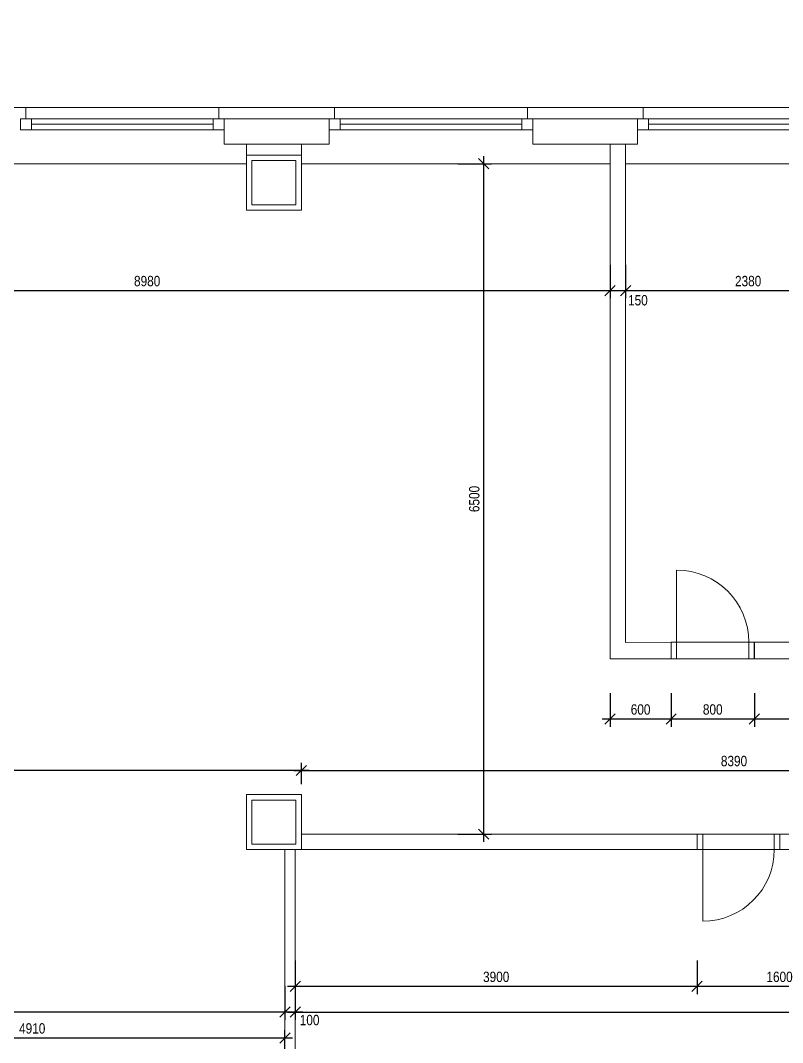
# Model space of a CAD drawing. Header units: millimetres. Extents: x -685 to 53218, y -11849 to 27902.
# Drawn here: x 23423 to 30816, y 15897 to 25809 of the extents above; entities that cross this region are included whole.
import ezdxf

# ---------------------------------------------------------------- set-up
doc = ezdxf.new("R2010")
doc.units = ezdxf.units.MM
for name, color, linetype, lineweight in [('__okna dvere', 7, 'Continuous', 9), ('_kóty', 7, 'Continuous', 5), ('Konštrukcie', 7, 'Continuous', 15)]:
    doc.layers.add(name, color=color, linetype=linetype, lineweight=lineweight)
doc.styles.add('PDF Arial', font='ARIALN.TTF')
doc.dimstyles.new('1.50 int', dxfattribs={"dimscale": 50, "dimtxt": 2, "dimasz": 2, "dimexe": 1.5, "dimexo": 2, "dimgap": 0.5, "dimtad": 1, "dimrnd": 5, "dimzin": 9, "dimtxsty": 'PDF Arial', "dimblk": 'OBLIQUE', "dimcen": 10, "dimdle": 1.5, "dimadec": 0, "dimazin": 0, "dimtfac": 1, "dimtmove": 1, "dimatfit": 3, "dimldrblk": 'OBLIQUE', "dimfxl": 5, "dimfxlon": 1, "dimarcsym": 0})

# ---------------------------------------------------------------- blocks, each defined once
blk = doc.blocks.new('*U6')
for points in [[(0, 0), (100, 0), (100, 100), (0, 100)], [(0, 0), (1850, 0), (1850, 100), (0, 100)], [(1750, 0), (1850, 0), (1850, 100), (1750, 100)]]:
    blk.add_lwpolyline(points, close=True)
blk.add_lwpolyline([(1750, 50), (100, 50)])
blk = doc.blocks.new('*U134')
at = {"ltscale": 0.25}
blk.add_lwpolyline([(50, 0), (50, 654.8)], dxfattribs=at)
for points in [[(50, 0), (0, 0), (0, -150), (50, -150)], [(704.8, -150), (754.8, -150), (754.8, 0), (704.8, 0)]]:
    blk.add_lwpolyline(points, close=True)
blk.add_lwpolyline([(50, 0), (704.8, 0), (704.8, -150), (50, -150)], close=True, dxfattribs=at)
blk.add_arc((50, 0), 654.8, 0, 90, dxfattribs=at)
blk = doc.blocks.new('_Oblique')
at = {"color": 0, "linetype": 'ByBlock', "lineweight": -2}
blk.add_line((-0.5, -0.5), (0.5, 0.5), dxfattribs=at)
blk = doc.blocks.new('*D25')
at = {"layer": '_kóty', "color": 0, "lineweight": -2, "transparency": 16777216}
for p, q in [((20162.2, 23439.7), (20162.2, 23114.7)), ((29142.4, 23439.7), (29142.4, 23114.7)), ((20087.2, 23189.7), (29217.4, 23189.7))]:
    blk.add_line(p, q, dxfattribs=at)
at = {"layer": 'Defpoints', "color": 0, "transparency": 16777216}
for p in [(29142.4, 25618.4), (20162.2, 25168.6), (29142.4, 23189.7)]:
    blk.add_point(p, dxfattribs=at)
at = {"layer": '_kóty', "color": 0, "lineweight": -2, "transparency": 16777216, "xscale": 100, "yscale": 100, "zscale": 100, "rotation": 180}
blk.add_blockref('_Oblique', (20162.2, 23189.7), dxfattribs=at)
at = {"layer": '_kóty', "color": 0, "lineweight": -2, "transparency": 16777216, "xscale": 100, "yscale": 100, "zscale": 100}
blk.add_blockref('_Oblique', (29142.4, 23189.7), dxfattribs=at)
at = {"layer": '_kóty', "color": 0, "transparency": 16777216, "insert": (24652.3, 23280.7), "char_height": 100, "attachment_point": 5, "style": 'PDF Arial', "bg_fill": 3, "box_fill_scale": 1.1, "bg_fill_color": 256, "bg_fill_true_color": 13158600, "bg_fill_transparency": 0}
blk.add_mtext('8980', dxfattribs=at)
blk = doc.blocks.new('*D37')
at = {"layer": '_kóty', "color": 0, "lineweight": -2, "transparency": 16777216}
for p, q in [((27916.9, 17843.1), (27916.9, 24493.5)), ((27666.9, 24418.5), (27991.9, 24418.5)), ((27666.9, 17918.1), (27991.9, 17918.1))]:
    blk.add_line(p, q, dxfattribs=at)
at = {"layer": 'Defpoints', "color": 0, "transparency": 16777216}
for p in [(26149, 24418.5), (27916.9, 24418.5), (26149, 17918.1)]:
    blk.add_point(p, dxfattribs=at)
at = {"layer": '_kóty', "color": 0, "lineweight": -2, "transparency": 16777216, "xscale": 100, "yscale": 100, "zscale": 100}
for p, rotation in [((27916.9, 24418.5), 90), ((27916.9, 17918.1), 270)]:
    blk.add_blockref('_Oblique', p, dxfattribs=dict(at, rotation=rotation))
at = {"layer": '_kóty', "color": 0, "transparency": 16777216, "insert": (27825.9, 21168.3), "char_height": 100, "attachment_point": 5, "rotation": 90, "style": 'PDF Arial', "bg_fill": 3, "box_fill_scale": 1.1, "bg_fill_color": 256, "bg_fill_true_color": 13158600, "bg_fill_transparency": 0}
blk.add_mtext('6500', dxfattribs=at)
blk = doc.blocks.new('*D43')
at = {"layer": '_kóty', "color": 0, "lineweight": -2, "transparency": 16777216}
for p, q in [((26074, 18535.4), (34616.2, 18535.4)), ((26149, 18402.7), (26149, 18610.4)), ((34541.2, 18285.4), (34541.2, 18610.4))]:
    blk.add_line(p, q, dxfattribs=at)
at = {"layer": 'Defpoints', "color": 0, "transparency": 16777216}
for p in [(34541.2, 18535.4), (26149, 18302.7), (34541.2, 17918.1)]:
    blk.add_point(p, dxfattribs=at)
at = {"layer": '_kóty', "color": 0, "lineweight": -2, "transparency": 16777216, "xscale": 100, "yscale": 100, "zscale": 100, "rotation": 180}
blk.add_blockref('_Oblique', (26149, 18535.4), dxfattribs=at)
at = {"layer": '_kóty', "color": 0, "lineweight": -2, "transparency": 16777216, "xscale": 100, "yscale": 100, "zscale": 100}
blk.add_blockref('_Oblique', (34541.2, 18535.4), dxfattribs=at)
at = {"layer": '_kóty', "color": 0, "transparency": 16777216, "insert": (30345.1, 18626.5), "char_height": 100, "attachment_point": 5, "style": 'PDF Arial', "bg_fill": 3, "box_fill_scale": 1.1, "bg_fill_color": 256, "bg_fill_true_color": 13158600, "bg_fill_transparency": 0}
blk.add_mtext('8390', dxfattribs=at)
blk = doc.blocks.new('*D46')
at = {"layer": '_kóty', "color": 0, "lineweight": -2, "transparency": 16777216}
for p, q in [((26088.6, 16442.8), (26088.6, 16117.8)), ((38015.7, 16442.8), (38015.7, 16117.8)), ((26013.6, 16192.8), (38090.7, 16192.8))]:
    blk.add_line(p, q, dxfattribs=at)
at = {"layer": 'Defpoints', "color": 0, "transparency": 16777216}
for p in [(26088.6, 17768.1), (38015.7, 17768.1), (38015.7, 16192.8)]:
    blk.add_point(p, dxfattribs=at)
at = {"layer": '_kóty', "color": 0, "lineweight": -2, "transparency": 16777216, "xscale": 100, "yscale": 100, "zscale": 100, "rotation": 180}
blk.add_blockref('_Oblique', (26088.6, 16192.8), dxfattribs=at)
at = {"layer": '_kóty', "color": 0, "lineweight": -2, "transparency": 16777216, "xscale": 100, "yscale": 100, "zscale": 100}
blk.add_blockref('_Oblique', (38015.7, 16192.8), dxfattribs=at)
at = {"layer": '_kóty', "color": 0, "transparency": 16777216, "insert": (32052.2, 16283.9), "char_height": 100, "attachment_point": 5, "style": 'PDF Arial', "bg_fill": 3, "box_fill_scale": 1.1, "bg_fill_color": 256, "bg_fill_true_color": 13158600, "bg_fill_transparency": 0}
blk.add_mtext('11925', dxfattribs=at)
blk = doc.blocks.new('*D51')
at = {"layer": '_kóty', "color": 0, "lineweight": -2, "transparency": 16777216}
for p, q in [((25988.6, 16442.8), (25988.6, 16117.8)), ((26088.6, 16442.8), (26088.6, 16117.8)), ((26163.6, 16192.8), (25913.6, 16192.8))]:
    blk.add_line(p, q, dxfattribs=at)
at = {"layer": 'Defpoints', "color": 0, "transparency": 16777216}
for p in [(25988.6, 17768.1), (26088.6, 17768.1), (25988.6, 16192.8)]:
    blk.add_point(p, dxfattribs=at)
at = {"layer": '_kóty', "color": 0, "lineweight": -2, "transparency": 16777216, "xscale": 100, "yscale": 100, "zscale": 100, "rotation": 180}
blk.add_blockref('_Oblique', (25988.6, 16192.8), dxfattribs=at)
at = {"layer": '_kóty', "color": 0, "transparency": 16777216, "insert": (26228.2, 16114.9), "char_height": 100, "attachment_point": 5, "style": 'PDF Arial', "bg_fill": 3, "box_fill_scale": 1.1, "bg_fill_color": 256, "bg_fill_true_color": 13158600, "bg_fill_transparency": 0}
blk.add_mtext('100', dxfattribs=at)
at = {"layer": '_kóty', "color": 0, "lineweight": -2, "transparency": 16777216, "xscale": 100, "yscale": 100, "zscale": 100}
blk.add_blockref('_Oblique', (26088.6, 16192.8), dxfattribs=at)
blk = doc.blocks.new('*D52')
at = {"layer": '_kóty', "color": 0, "lineweight": -2, "transparency": 16777216}
for p, q in [((8188.6, 16442.8), (8188.6, 16117.8)), ((25988.6, 16442.8), (25988.6, 16117.8)), ((26063.6, 16192.8), (8113.6, 16192.8))]:
    blk.add_line(p, q, dxfattribs=at)
at = {"layer": 'Defpoints', "color": 0, "transparency": 16777216}
for p in [(8188.6, 17768.1), (25988.6, 17768.1), (8188.6, 16192.8)]:
    blk.add_point(p, dxfattribs=at)
at = {"layer": '_kóty', "color": 0, "lineweight": -2, "transparency": 16777216, "xscale": 100, "yscale": 100, "zscale": 100, "rotation": 180}
blk.add_blockref('_Oblique', (8188.6, 16192.8), dxfattribs=at)
at = {"layer": '_kóty', "color": 0, "lineweight": -2, "transparency": 16777216, "xscale": 100, "yscale": 100, "zscale": 100}
blk.add_blockref('_Oblique', (25988.6, 16192.8), dxfattribs=at)
at = {"layer": '_kóty', "color": 0, "transparency": 16777216, "insert": (17088.6, 16283.9), "char_height": 100, "attachment_point": 5, "style": 'PDF Arial', "bg_fill": 3, "box_fill_scale": 1.1, "bg_fill_color": 256, "bg_fill_true_color": 13158600, "bg_fill_transparency": 0}
blk.add_mtext('17800', dxfattribs=at)
blk = doc.blocks.new('*D56')
at = {"layer": '_kóty', "color": 0, "lineweight": -2, "transparency": 16777216}
for p, q in [((26088.6, 16692.8), (26088.6, 16367.8)), ((29987.6, 16692.8), (29987.6, 16367.8)), ((26013.6, 16442.8), (30062.6, 16442.8))]:
    blk.add_line(p, q, dxfattribs=at)
at = {"layer": 'Defpoints', "color": 0, "transparency": 16777216}
for p in [(26088.6, 18018.1), (29987.6, 17768.1), (29987.6, 16442.8)]:
    blk.add_point(p, dxfattribs=at)
at = {"layer": '_kóty', "color": 0, "lineweight": -2, "transparency": 16777216, "xscale": 100, "yscale": 100, "zscale": 100, "rotation": 180}
blk.add_blockref('_Oblique', (26088.6, 16442.8), dxfattribs=at)
at = {"layer": '_kóty', "color": 0, "lineweight": -2, "transparency": 16777216, "xscale": 100, "yscale": 100, "zscale": 100}
blk.add_blockref('_Oblique', (29987.6, 16442.8), dxfattribs=at)
at = {"layer": '_kóty', "color": 0, "transparency": 16777216, "insert": (28038.1, 16533.9), "char_height": 100, "attachment_point": 5, "style": 'PDF Arial', "bg_fill": 3, "box_fill_scale": 1.1, "bg_fill_color": 256, "bg_fill_true_color": 13158600, "bg_fill_transparency": 0}
blk.add_mtext('3900', dxfattribs=at)
blk = doc.blocks.new('*D57')
at = {"layer": '_kóty', "color": 0, "lineweight": -2, "transparency": 16777216}
for p, q in [((29987.6, 16692.8), (29987.6, 16367.8)), ((31586.3, 16692.8), (31586.3, 16367.8)), ((29912.6, 16442.8), (31661.3, 16442.8))]:
    blk.add_line(p, q, dxfattribs=at)
at = {"layer": 'Defpoints', "color": 0, "transparency": 16777216}
for p in [(29987.6, 17768.1), (31586.3, 17768.1), (31586.3, 16442.8)]:
    blk.add_point(p, dxfattribs=at)
at = {"layer": '_kóty', "color": 0, "lineweight": -2, "transparency": 16777216, "xscale": 100, "yscale": 100, "zscale": 100, "rotation": 180}
blk.add_blockref('_Oblique', (29987.6, 16442.8), dxfattribs=at)
at = {"layer": '_kóty', "color": 0, "lineweight": -2, "transparency": 16777216, "xscale": 100, "yscale": 100, "zscale": 100}
blk.add_blockref('_Oblique', (31586.3, 16442.8), dxfattribs=at)
at = {"layer": '_kóty', "color": 0, "transparency": 16777216, "insert": (30786.9, 16533.9), "char_height": 100, "attachment_point": 5, "style": 'PDF Arial', "bg_fill": 3, "box_fill_scale": 1.1, "bg_fill_color": 256, "bg_fill_true_color": 13158600, "bg_fill_transparency": 0}
blk.add_mtext('1600', dxfattribs=at)
blk = doc.blocks.new('*D59')
at = {"layer": '_kóty', "color": 0, "lineweight": -2, "transparency": 16777216}
for p, q in [((26224, 18535.4), (20087.2, 18535.4)), ((20162.2, 18285.4), (20162.2, 18610.4)), ((26149, 18402.7), (26149, 18610.4))]:
    blk.add_line(p, q, dxfattribs=at)
at = {"layer": 'Defpoints', "color": 0, "transparency": 16777216}
for p in [(20162.2, 18535.4), (26149, 18302.7), (20162.2, 17768.1)]:
    blk.add_point(p, dxfattribs=at)
at = {"layer": '_kóty', "color": 0, "lineweight": -2, "transparency": 16777216, "xscale": 100, "yscale": 100, "zscale": 100, "rotation": 180}
blk.add_blockref('_Oblique', (20162.2, 18535.4), dxfattribs=at)
at = {"layer": '_kóty', "color": 0, "lineweight": -2, "transparency": 16777216, "xscale": 100, "yscale": 100, "zscale": 100}
blk.add_blockref('_Oblique', (26149, 18535.4), dxfattribs=at)
at = {"layer": '_kóty', "color": 0, "transparency": 16777216, "insert": (23155.6, 18626.5), "char_height": 100, "attachment_point": 5, "style": 'PDF Arial', "bg_fill": 3, "box_fill_scale": 1.1, "bg_fill_color": 256, "bg_fill_true_color": 13158600, "bg_fill_transparency": 0}
blk.add_mtext('5985', dxfattribs=at)
blk = doc.blocks.new('*D76')
at = {"layer": '_kóty', "color": 0, "lineweight": -2, "transparency": 16777216}
for p, q in [((21085.5, 15708.1), (21085.5, 16017.8)), ((25988.6, 15708.1), (25988.6, 16017.8)), ((21010.5, 15942.8), (26063.6, 15942.8))]:
    blk.add_line(p, q, dxfattribs=at)
at = {"layer": 'Defpoints', "color": 0, "transparency": 16777216}
for p in [(25988.6, 15942.8), (21085.5, 15608.1), (25988.6, 15608.1)]:
    blk.add_point(p, dxfattribs=at)
at = {"layer": '_kóty', "color": 0, "lineweight": -2, "transparency": 16777216, "xscale": 100, "yscale": 100, "zscale": 100, "rotation": 180}
blk.add_blockref('_Oblique', (21085.5, 15942.8), dxfattribs=at)
at = {"layer": '_kóty', "color": 0, "lineweight": -2, "transparency": 16777216, "xscale": 100, "yscale": 100, "zscale": 100}
blk.add_blockref('_Oblique', (25988.6, 15942.8), dxfattribs=at)
at = {"layer": '_kóty', "color": 0, "transparency": 16777216, "insert": (23537.1, 16033.9), "char_height": 100, "attachment_point": 5, "style": 'PDF Arial', "bg_fill": 3, "box_fill_scale": 1.1, "bg_fill_color": 256, "bg_fill_true_color": 13158600, "bg_fill_transparency": 0}
blk.add_mtext('4910', dxfattribs=at)
blk = doc.blocks.new('*D110')
at = {"layer": '_kóty', "color": 0, "lineweight": -2, "transparency": 16777216}
for p, q in [((29142.4, 23439.7), (29142.4, 23114.7)), ((29292.8, 23439.7), (29292.8, 23114.7)), ((29067.4, 23189.7), (29367.8, 23189.7))]:
    blk.add_line(p, q, dxfattribs=at)
at = {"layer": 'Defpoints', "color": 0, "transparency": 16777216}
for p in [(29292.8, 25808.7), (29142.4, 25618.4)]:
    blk.add_point(p, dxfattribs=at)
at = {"layer": '_kóty', "color": 0, "lineweight": -2, "transparency": 16777216, "xscale": 100, "yscale": 100, "zscale": 100, "rotation": 180}
blk.add_blockref('_Oblique', (29142.4, 23189.7), dxfattribs=at)
at = {"layer": '_kóty', "color": 0, "transparency": 16777216, "insert": (29412.8, 23094.7), "char_height": 100, "attachment_point": 5, "style": 'PDF Arial', "bg_fill": 3, "box_fill_scale": 1.1, "bg_fill_color": 256, "bg_fill_true_color": 13158600, "bg_fill_transparency": 0}
blk.add_mtext('150', dxfattribs=at)
at = {"layer": 'Defpoints', "color": 0, "transparency": 16777216}
blk.add_point((29292.8, 23189.7), dxfattribs=at)
at = {"layer": '_kóty', "color": 0, "lineweight": -2, "transparency": 16777216, "xscale": 100, "yscale": 100, "zscale": 100}
blk.add_blockref('_Oblique', (29292.8, 23189.7), dxfattribs=at)
blk = doc.blocks.new('*D111')
at = {"layer": '_kóty', "color": 0, "lineweight": -2, "transparency": 16777216}
for p, q in [((29292.8, 23439.7), (29292.8, 23114.7)), ((31671.3, 23439.7), (31671.3, 23114.7)), ((29217.8, 23189.7), (31746.3, 23189.7))]:
    blk.add_line(p, q, dxfattribs=at)
at = {"layer": 'Defpoints', "color": 0, "transparency": 16777216}
for p in [(29292.8, 25808.7), (31671.3, 25168.6), (31671.3, 23189.7)]:
    blk.add_point(p, dxfattribs=at)
at = {"layer": '_kóty', "color": 0, "lineweight": -2, "transparency": 16777216, "xscale": 100, "yscale": 100, "zscale": 100, "rotation": 180}
blk.add_blockref('_Oblique', (29292.8, 23189.7), dxfattribs=at)
at = {"layer": '_kóty', "color": 0, "lineweight": -2, "transparency": 16777216, "xscale": 100, "yscale": 100, "zscale": 100}
blk.add_blockref('_Oblique', (31671.3, 23189.7), dxfattribs=at)
at = {"layer": '_kóty', "color": 0, "transparency": 16777216, "insert": (30482.1, 23280.7), "char_height": 100, "attachment_point": 5, "style": 'PDF Arial', "bg_fill": 3, "box_fill_scale": 1.1, "bg_fill_color": 256, "bg_fill_true_color": 13158600, "bg_fill_transparency": 0}
blk.add_mtext('2380', dxfattribs=at)
blk = doc.blocks.new('*D135')
at = {"layer": '_kóty', "color": 0, "lineweight": -2, "transparency": 16777216}
for p, q in [((29142.4, 19285.4), (29142.4, 18960.4)), ((29735.4, 19285.4), (29735.4, 18960.4)), ((29067.4, 19035.4), (29810.4, 19035.4))]:
    blk.add_line(p, q, dxfattribs=at)
at = {"layer": 'Defpoints', "color": 0, "transparency": 16777216}
for p in [(29142.4, 19618.1), (29735.4, 19618.1), (29735.4, 19035.4)]:
    blk.add_point(p, dxfattribs=at)
at = {"layer": '_kóty', "color": 0, "lineweight": -2, "transparency": 16777216, "xscale": 100, "yscale": 100, "zscale": 100, "rotation": 180}
blk.add_blockref('_Oblique', (29142.4, 19035.4), dxfattribs=at)
at = {"layer": '_kóty', "color": 0, "lineweight": -2, "transparency": 16777216, "xscale": 100, "yscale": 100, "zscale": 100}
blk.add_blockref('_Oblique', (29735.4, 19035.4), dxfattribs=at)
at = {"layer": '_kóty', "color": 0, "transparency": 16777216, "insert": (29438.9, 19126.5), "char_height": 100, "attachment_point": 5, "style": 'PDF Arial', "bg_fill": 3, "box_fill_scale": 1.1, "bg_fill_color": 256, "bg_fill_true_color": 13158600, "bg_fill_transparency": 0}
blk.add_mtext('600', dxfattribs=at)
blk = doc.blocks.new('*D136')
at = {"layer": '_kóty', "color": 0, "lineweight": -2, "transparency": 16777216}
for p, q in [((29735.4, 19285.4), (29735.4, 18960.4)), ((30542.3, 19285.4), (30542.3, 18960.4)), ((29660.4, 19035.4), (30617.3, 19035.4))]:
    blk.add_line(p, q, dxfattribs=at)
at = {"layer": 'Defpoints', "color": 0, "transparency": 16777216}
for p in [(30542.3, 19698.3), (29735.4, 19618.1), (30542.3, 19035.4)]:
    blk.add_point(p, dxfattribs=at)
at = {"layer": '_kóty', "color": 0, "lineweight": -2, "transparency": 16777216, "xscale": 100, "yscale": 100, "zscale": 100, "rotation": 180}
blk.add_blockref('_Oblique', (29735.4, 19035.4), dxfattribs=at)
at = {"layer": '_kóty', "color": 0, "lineweight": -2, "transparency": 16777216, "xscale": 100, "yscale": 100, "zscale": 100}
blk.add_blockref('_Oblique', (30542.3, 19035.4), dxfattribs=at)
at = {"layer": '_kóty', "color": 0, "transparency": 16777216, "insert": (30138.8, 19126.5), "char_height": 100, "attachment_point": 5, "style": 'PDF Arial', "bg_fill": 3, "box_fill_scale": 1.1, "bg_fill_color": 256, "bg_fill_true_color": 13158600, "bg_fill_transparency": 0}
blk.add_mtext('800', dxfattribs=at)
blk = doc.blocks.new('*D137')
at = {"layer": '_kóty', "color": 0, "lineweight": -2, "transparency": 16777216}
for p, q in [((30542.3, 19285.4), (30542.3, 18960.4)), ((33306.7, 19285.4), (33306.7, 18960.4)), ((30467.3, 19035.4), (33381.7, 19035.4))]:
    blk.add_line(p, q, dxfattribs=at)
at = {"layer": 'Defpoints', "color": 0, "transparency": 16777216}
for p in [(30542.3, 19698.3), (33306.7, 19698.3), (33306.7, 19035.4)]:
    blk.add_point(p, dxfattribs=at)
at = {"layer": '_kóty', "color": 0, "lineweight": -2, "transparency": 16777216, "xscale": 100, "yscale": 100, "zscale": 100, "rotation": 180}
blk.add_blockref('_Oblique', (30542.3, 19035.4), dxfattribs=at)
at = {"layer": '_kóty', "color": 0, "lineweight": -2, "transparency": 16777216, "xscale": 100, "yscale": 100, "zscale": 100}
blk.add_blockref('_Oblique', (33306.7, 19035.4), dxfattribs=at)
at = {"layer": '_kóty', "color": 0, "transparency": 16777216, "insert": (31924.5, 19126.5), "char_height": 100, "attachment_point": 5, "style": 'PDF Arial', "bg_fill": 3, "box_fill_scale": 1.1, "bg_fill_color": 256, "bg_fill_true_color": 13158600, "bg_fill_transparency": 0}
blk.add_mtext('2770', dxfattribs=at)

msp = doc.modelspace()

# ---------------------------------------------------------------- linework, layer by layer
at = {"layer": '__okna dvere'}
for p, q in [((30041.102, 17918.117), (29987.648, 17918.117)), ((30041.102, 17918.117), (31537.798, 17918.117)), ((30041.102, 17768.117), (30041.102, 17918.117)), ((29987.648, 17768.117), (30041.102, 17768.117)), ((30041.102, 17768.117), (31537.798, 17768.117))]:
    msp.add_line(p, q, dxfattribs=at)
for points in [[(30735.996, 17768.117), (30735.996, 17918.117)], [(30789.45, 17768.117), (30789.45, 17918.117)]]:
    msp.add_lwpolyline(points, dxfattribs=at)
msp.add_lwpolyline([(30041.102, 17768.117), (30041.102, 17073.222, 0.41421356), (30735.996, 17768.117)], format="xyb", dxfattribs=at)
at = {"layer": 'Konštrukcie'}
for p, q in [((50962.093, 24962.952), (6435.366, 24962.952)), ((25400.651, 24610.159), (25400.651, 24856.045)), ((26416.267, 24856.045), (25400.651, 24856.045)), ((26416.267, 24610.159), (26416.267, 24856.045)), ((28394.044, 24610.159), (28394.044, 24856.045)), ((29409.66, 24856.045), (28394.044, 24856.045)), ((29409.66, 24610.159), (29409.66, 24856.045)), ((26416.267, 24610.159), (25400.651, 24610.159)), ((25614.465, 24503.252), (25614.465, 24610.159)), ((26148.999, 24503.252), (26148.999, 24610.159)), ((29409.66, 24610.159), (28394.044, 24610.159)), ((25988.639, 17768.117), (25988.639, 12262.411)), ((26088.639, 17768.117), (26088.639, 12262.411))]:
    msp.add_line(p, q, dxfattribs=at)
for points in [[(23476.327, 24856.045), (23476.327, 24962.952)], [(25347.198, 24856.045), (25347.198, 24962.952)], [(26469.72, 24856.045), (26469.72, 24962.952)], [(28340.591, 24856.045), (28340.591, 24962.952)], [(29463.114, 24856.045), (29463.114, 24962.952)], [(29292.849, 24608.782), (29292.849, 19777.1), (29735.381, 19778.477), (29735.381, 19618.117), (29142.393, 19618.117), (29142.393, 24610.159)], [(25614.465, 24418.477), (20162.213, 24418.477)], [(26148.999, 24418.477), (29142.393, 24418.477)], [(31821.612, 23968.717), (31821.612, 19778.477), (33306.657, 19778.477), (33306.657, 19618.117), (30542.288, 19618.117), (30542.288, 19778.477), (31671.252, 19778.477), (31671.252, 23968.717)], [(26148.999, 17918.117), (29987.648, 17918.117), (29987.648, 17768.117), (26148.999, 17768.117)], [(29987.648, 17918.117), (28638.945, 17918.117)], [(28073.324, 17768.117), (29603.719, 17768.117)]]:
    msp.add_lwpolyline(points, dxfattribs=at)
for points in [[(25614.465, 23968.717), (26148.999, 23968.717), (26148.999, 24503.252), (25614.465, 24503.252)], [(25667.918, 24022.171), (26095.546, 24022.171), (26095.546, 24449.799), (25667.918, 24449.799)], [(25614.465, 17768.117), (26148.999, 17768.117), (26148.999, 18302.651), (25614.465, 18302.651)], [(25667.918, 17821.57), (26095.546, 17821.57), (26095.546, 18249.198), (25667.918, 18249.198)]]:
    msp.add_lwpolyline(points, close=True, dxfattribs=at)

# ---------------------------------------------------------------- block references
at = {"layer": '__okna dvere', "xscale": 1.069069069069, "yscale": 1.069069069069, "zscale": 1.069069069069}
for name, p in [('*U6', (23422.873, 24749.138)), ('*U6', (26416.267, 24749.138)), ('*U6', (29409.66, 24749.138)), ('*U134', (29735.381, 19778.477))]:
    msp.add_blockref(name, p, dxfattribs=at)

# ---------------------------------------------------------------- next in the draw order: dimensions: what is measured, and where the dimension line sits
at = {"layer": '_kóty'}
for base, p1, p2, override, picture, middle in [((29142.393, 23189.677), (20162.213, 25168.626), (29142.393, 25618.386), {"dimscale": 50, "dimgap": 0.8, "dimtfill": 1}, '*D25', (24652.303, 23280.735)), ((38015.666, 16192.816), (26088.639, 17768.117), (38015.666, 17768.117), {"dimgap": 0.8, "dimtfill": 1}, '*D46', (32052.153, 16283.873))]:
    dim = msp.add_linear_dim(base=base, p1=p1, p2=p2, dimstyle='1.50 int', override=override, dxfattribs=at)
    dim.commit()
    dim.dimension.update_dxf_attribs({"geometry": picture, "text_midpoint": middle})
dim = msp.add_linear_dim(base=(29735.381, 19035.395), p1=(29142.393, 19618.117), p2=(29735.381, 19618.117), text='600', dimstyle='1.50 int', override={"dimscale": 50, "dimgap": 0.8, "dimtfill": 1}, dxfattribs=at)
dim.commit()
dim.dimension.update_dxf_attribs({"geometry": '*D135', "text_midpoint": (29438.887, 19126.452)})

# ---------------------------------------------------------------- next in the draw order: dimensions: what is measured, and where the dimension line sits
for base, p1, p2, picture, middle in [((29292.849, 23189.677), (29142.393, 25618.386), (29292.849, 25808.69), '*D110', (29412.778, 23094.724)), ((25988.639, 16192.816), (26088.639, 17768.117), (25988.639, 17768.117), '*D51', (26228.238, 16114.864))]:
    dim = msp.add_linear_dim(base=base, p1=p1, p2=p2, dimstyle='1.50 int', override={"dimgap": 0.8, "dimtmove": 2, "dimtfill": 1}, dxfattribs=at)
    dim.commit()
    dim.dimension.update_dxf_attribs({"geometry": picture, "text_midpoint": middle, "dimtype": 160})
dim = msp.add_linear_dim(base=(27916.924, 24418.477), p1=(26148.999, 17918.117), p2=(26148.999, 24418.477), angle=90, dimstyle='1.50 int', override={"dimgap": 0.8, "dimtfill": 1}, dxfattribs=at)
dim.commit()
dim.dimension.update_dxf_attribs({"geometry": '*D37', "text_midpoint": (27825.867, 21168.297)})
dim = msp.add_linear_dim(base=(30542.288, 19035.395), p1=(29735.381, 19618.117), p2=(30542.288, 19698.297), text='800', dimstyle='1.50 int', override={"dimgap": 0.8, "dimtfill": 1}, dxfattribs=at)
dim.commit()
dim.dimension.update_dxf_attribs({"geometry": '*D136', "text_midpoint": (30138.834, 19126.452)})

# ---------------------------------------------------------------- next in the draw order: dimensions: what is measured, and where the dimension line sits
for base, p1, p2, override, picture, middle in [((31671.252, 23189.677), (29292.849, 25808.69), (31671.252, 25168.626), {"dimgap": 0.8, "dimtfill": 1}, '*D111', (30482.05, 23280.735)), ((34541.192, 18535.395), (26148.999, 18302.651), (34541.192, 17918.117), {"dimscale": 50, "dimgap": 0.8, "dimtfill": 1}, '*D43', (30345.096, 18626.452)), ((8188.639, 16192.816), (25988.639, 17768.117), (8188.639, 17768.117), {"dimgap": 0.8, "dimtfill": 1}, '*D52', (17088.639, 16283.873))]:
    dim = msp.add_linear_dim(base=base, p1=p1, p2=p2, dimstyle='1.50 int', override=override, dxfattribs=at)
    dim.commit()
    dim.dimension.update_dxf_attribs({"geometry": picture, "text_midpoint": middle})
dim = msp.add_linear_dim(base=(33306.657, 19035.395), p1=(30542.288, 19698.297), p2=(33306.657, 19698.297), text='2770', dimstyle='1.50 int', override={"dimgap": 0.8, "dimtfill": 1}, dxfattribs=at)
dim.commit()
dim.dimension.update_dxf_attribs({"geometry": '*D137', "text_midpoint": (31924.472, 19126.452)})

# ---------------------------------------------------------------- next in the draw order: linework, layer by layer
at = {"layer": 'Konštrukcie'}
msp.add_lwpolyline([(31671.252, 24418.477), (29292.849, 24418.477)], dxfattribs=at)

# ---------------------------------------------------------------- next in the draw order: dimensions: what is measured, and where the dimension line sits
at = {"layer": '_kóty'}
dim = msp.add_linear_dim(base=(29987.648, 16442.816), p1=(26088.639, 18018.117), p2=(29987.648, 17768.117), dimstyle='1.50 int', override={"dimgap": 0.8, "dimtfill": 1}, dxfattribs=at)
dim.commit()
dim.dimension.update_dxf_attribs({"geometry": '*D56', "text_midpoint": (28038.144, 16533.873)})
dim = msp.add_linear_dim(base=(25988.639, 15942.816), p1=(21085.546, 15608.117), p2=(25988.639, 15608.117), text='4910', dimstyle='1.50 int', override={"dimgap": 0.8, "dimtfill": 1}, dxfattribs=at)
dim.commit()
dim.dimension.update_dxf_attribs({"geometry": '*D76', "text_midpoint": (23537.093, 16033.873)})

# ---------------------------------------------------------------- next in the draw order: dimensions: what is measured, and where the dimension line sits
for base, p1, p2, picture, middle in [((20162.213, 18535.395), (26148.999, 18302.651), (20162.213, 17768.117), '*D59', (23155.606, 18626.452)), ((31586.252, 16442.816), (29987.648, 17768.117), (31586.252, 17768.117), '*D57', (30786.95, 16533.873))]:
    dim = msp.add_linear_dim(base=base, p1=p1, p2=p2, dimstyle='1.50 int', override={"dimgap": 0.8, "dimtfill": 1}, dxfattribs=at)
    dim.commit()
    dim.dimension.update_dxf_attribs({"geometry": picture, "text_midpoint": middle})

doc.saveas('drawing.dxf')
